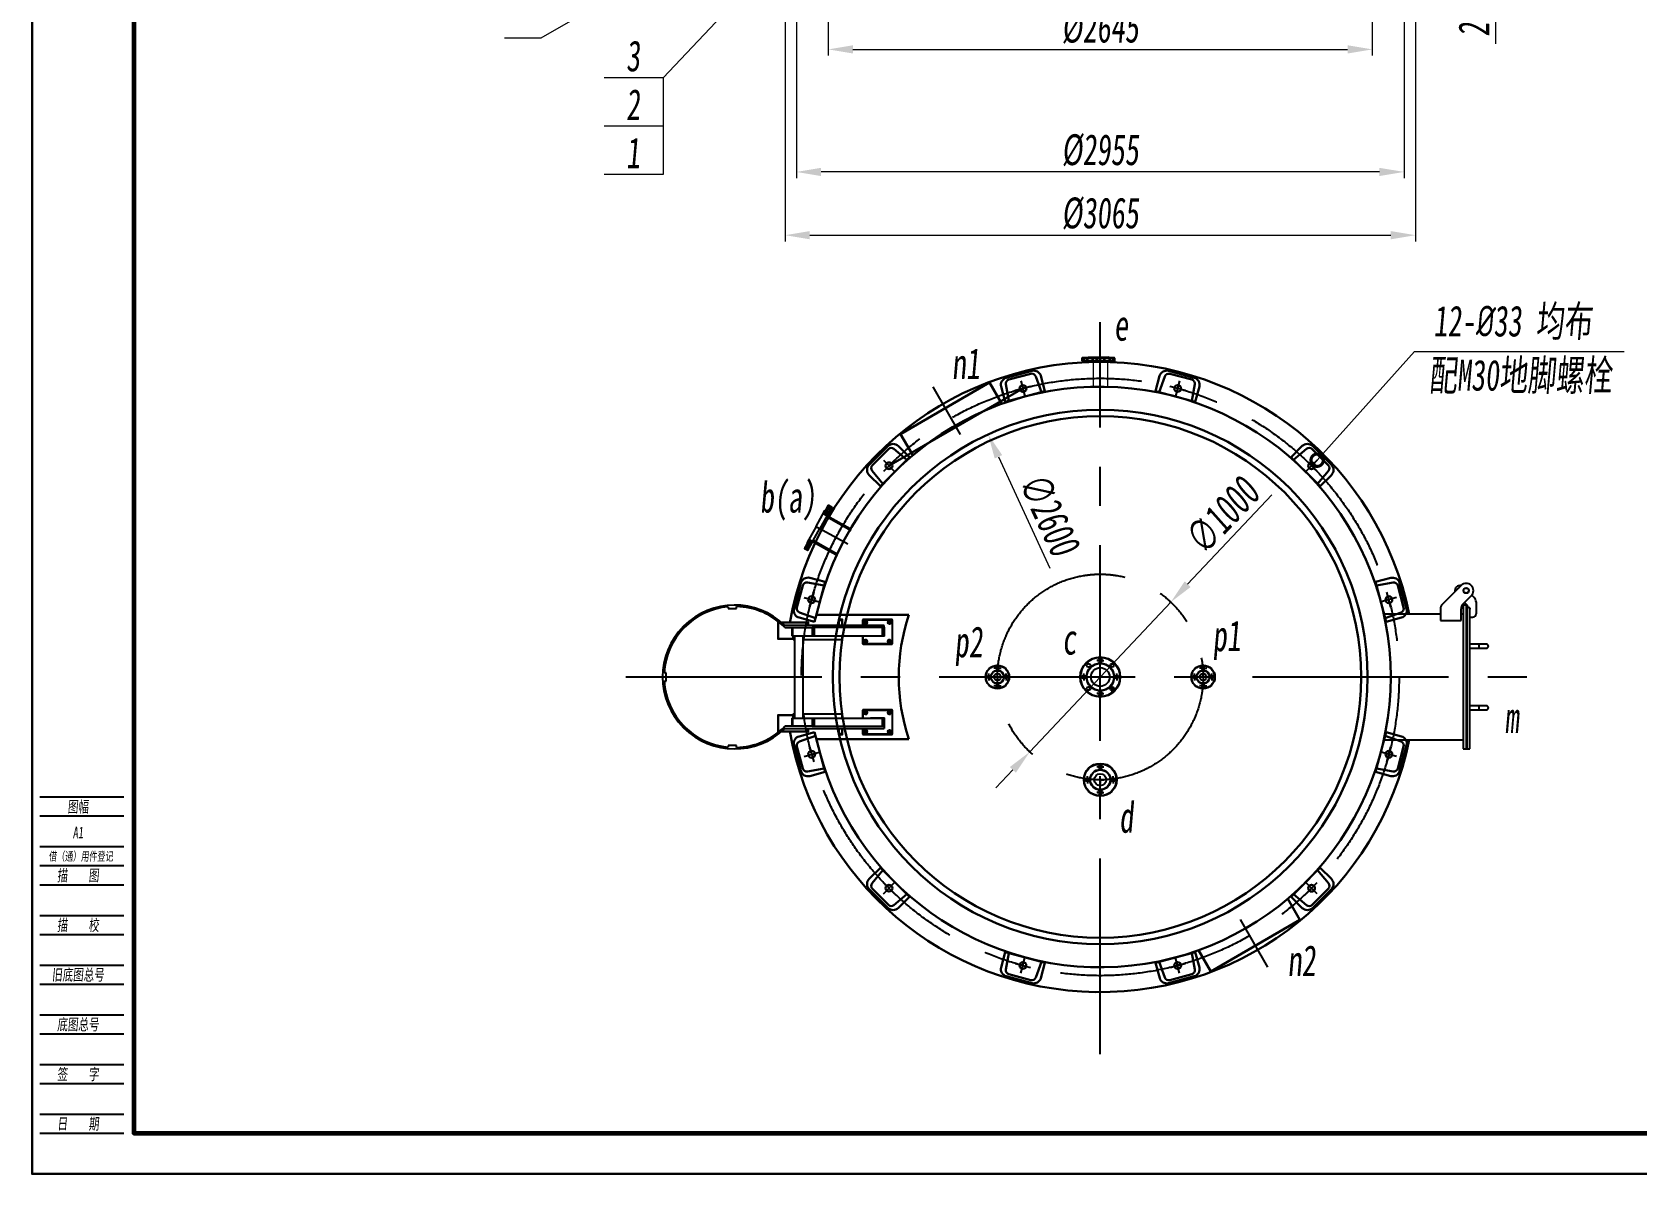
# Model space of a CAD drawing. Header units: millimetres. Extents: x 192832 to 204593, y 6413 to 23065.
# Drawn here: x 192832 to 200635, y 6413 to 11967 of the extents above; entities that cross this region are included whole.
import ezdxf
from ezdxf.enums import TextEntityAlignment as Align

# ---------------------------------------------------------------- set-up
doc = ezdxf.new("R2010")
doc.units = ezdxf.units.MM
doc.header["$LTSCALE"] = 30
for name, pattern in [('CENTER', [50.8, 31.75, -6.35, 6.35, -6.35]), ('DASHED', [19.05, 12.7, -6.35]), ('DIVIDE2', [15.875, 6.35, -3.175, 0, -3.175, 0, -3.175])]:
    doc.linetypes.add(name, pattern=pattern)
doc.layers.get('0').update_dxf_attribs({"color": 8, "linetype": 'DIVIDE2', "lineweight": 20})
for name, color, linetype in [('1轮廓实线层', 7, 'Continuous'), ('3中心线层', 1, 'CENTER'), ('明细表', 144, 'Continuous')]:
    doc.layers.add(name, color=color, linetype=linetype)
for name, color, linetype, lineweight in [('4虚线层', 6, 'DASHED', 35), ('5剖面线层', 2, 'Continuous', 35), ('7标注层', 4, 'Continuous', 35), ('内图框', 3, 'Continuous', 60), ('外图框', 1, 'Continuous', 30), ('实线', 7, 'Continuous', 30), ('文字', 125, 'Continuous', 20)]:
    doc.layers.add(name, color=color, linetype=linetype, lineweight=lineweight)
doc.styles.add('FANGSONG', font='', dxfattribs={"width": 0.67, "oblique": 5})
doc.styles.add('HC_TEXTSTYLE', font='isocp', dxfattribs={"width": 0.667, "bigfont": 'hzfs'})
doc.styles.get('FANGSONG').set_extended_font_data('SimSun')
doc.dimstyles.new('25', dxfattribs={"dimtxt": 150, "dimasz": 120, "dimexe": 30, "dimexo": 3, "dimgap": 30, "dimtad": 1, "dimdec": 0, "dimdsep": 46, "dimtxsty": 'FANGSONG', "dimcen": 35, "dimclrd": 256, "dimclre": 256, "dimclrt": 256, "dimadec": 1, "dimazin": 2, "dimtfac": 1, "dimtdec": 0, "dimtmove": 0, "dimatfit": 3, "dimldrblk": 'DOTSMALL', "dimfxl": 0, "dimlwd": 9, "dimlwe": 9, "dimarcsym": 0})
pattern_1 = [(286.0415, (196643.9782, 9561.0418), (3.16346, 0.90959), [])]
pattern_2 = [(16.0415, (196643.9782, 9561.0418), (-0.90959, 3.16346), [])]

# ---------------------------------------------------------------- blocks, each defined once
blk = doc.blocks.new('SW_CENTERMARKSYMBOL_14')
at = {"layer": '3中心线层', "color": 0}
for p, q in [((-5, 0), (-10, 0)), ((0, 0), (-2.5, 0)), ((0, 5), (0, 10)), ((0, 0), (0, 2.5)), ((0, 0), (0, -2.5)), ((0, 0), (2.5, 0)), ((5, 0), (10, 0)), ((0, -5), (0, -10))]:
    blk.add_line(p, q, dxfattribs=at)
blk = doc.blocks.new('SW_CENTERMARKSYMBOL_15')
at = {"layer": '3中心线层', "color": 0}
for p, q in [((-5, 0), (-10, 0)), ((0, 0), (-2.5, 0)), ((0, 5), (0, 10)), ((0, 0), (0, 2.5)), ((0, 0), (0, -2.5)), ((0, 0), (2.5, 0)), ((5, 0), (10, 0)), ((0, -5), (0, -10))]:
    blk.add_line(p, q, dxfattribs=at)
blk = doc.blocks.new('SW_CENTERMARKSYMBOL_16')
at = {"layer": '3中心线层', "color": 0}
for p, q in [((-5, 0), (-10, 0)), ((0, 0), (-2.5, 0)), ((0, 5), (0, 10)), ((0, 0), (0, 2.5)), ((0, 0), (0, -2.5)), ((0, 0), (2.5, 0)), ((5, 0), (10, 0)), ((0, -5), (0, -10))]:
    blk.add_line(p, q, dxfattribs=at)
blk = doc.blocks.new('SW_CENTERMARKSYMBOL_17')
at = {"layer": '3中心线层', "color": 0}
for p, q in [((-5, 0), (-10, 0)), ((0, 0), (-2.5, 0)), ((0, 5), (0, 10)), ((0, 0), (0, 2.5)), ((0, 0), (0, -2.5)), ((0, 0), (2.5, 0)), ((5, 0), (10, 0)), ((0, -5), (0, -10))]:
    blk.add_line(p, q, dxfattribs=at)
blk = doc.blocks.new('SW_CENTERMARKSYMBOL_18')
at = {"layer": '3中心线层', "color": 0}
for p, q in [((-5, 0), (-10, 0)), ((0, 0), (-2.5, 0)), ((0, 5), (0, 10)), ((0, 0), (0, 2.5)), ((0, 0), (0, -2.5)), ((0, 0), (2.5, 0)), ((5, 0), (10, 0)), ((0, -5), (0, -10))]:
    blk.add_line(p, q, dxfattribs=at)
blk = doc.blocks.new('SW_CENTERMARKSYMBOL_19')
at = {"layer": '3中心线层', "color": 0}
for p, q in [((-5, 0), (-10, 0)), ((0, 0), (-2.5, 0)), ((0, 5), (0, 10)), ((0, 0), (0, 2.5)), ((0, 0), (0, -2.5)), ((0, 0), (2.5, 0)), ((5, 0), (10, 0)), ((0, -5), (0, -10))]:
    blk.add_line(p, q, dxfattribs=at)
blk = doc.blocks.new('SW_CENTERMARKSYMBOL_20')
at = {"layer": '3中心线层', "color": 0}
for p, q in [((-5, 0), (-10, 0)), ((0, 0), (-2.5, 0)), ((0, 5), (0, 10)), ((0, 0), (0, 2.5)), ((0, 0), (0, -2.5)), ((0, 0), (2.5, 0)), ((5, 0), (10, 0)), ((0, -5), (0, -10))]:
    blk.add_line(p, q, dxfattribs=at)
blk = doc.blocks.new('SW_CENTERMARKSYMBOL_21')
at = {"layer": '3中心线层', "color": 0}
for p, q in [((-5, 0), (-10, 0)), ((0, 0), (-2.5, 0)), ((0, 5), (0, 10)), ((0, 0), (0, 2.5)), ((0, 0), (0, -2.5)), ((0, 0), (2.5, 0)), ((5, 0), (10, 0)), ((0, -5), (0, -10))]:
    blk.add_line(p, q, dxfattribs=at)
blk = doc.blocks.new('3r34r3')
at = {"layer": '1轮廓实线层'}
for p, q in [((178564, 4995.4), (178564, 4986.8)), ((178604, 4986.8), (178604, 4996.7)), ((178564, 4986.8), (178604, 4986.8)), ((178807.4, 4916.9), (178805.4, 4916.9)), ((178805.4, 4916.9), (178805.4, 4840.9)), ((178807.4, 4918.9), (178807.4, 4916.9)), ((178813.1, 4918.9), (178807.4, 4918.9)), ((178807.4, 4916.9), (178807.4, 4840.9)), ((178815.5, 4916.9), (178807.4, 4916.9)), ((178953.4, 4918.9), (178824.1, 4918.9)), ((178953.4, 4916.9), (178826.4, 4916.9)), ((178953.4, 4916.9), (178953.4, 4918.9)), ((178955.4, 4916.9), (178953.4, 4916.9)), ((178953.4, 4903.9), (178953.4, 4916.9)), ((178955.4, 4903.9), (178955.4, 4916.9)), ((179103.4, 4930.9), (179100.4, 4930.9)), ((179100.4, 4930.9), (179100.4, 4903.9)), ((179103.4, 4933.9), (179103.4, 4930.9)), ((179117.4, 4933.9), (179103.4, 4933.9)), ((179103.4, 4930.9), (179117.4, 4930.9)), ((179103.4, 4903.9), (179103.4, 4930.9)), ((179117.4, 4930.9), (179117.4, 4933.9)), ((179120.4, 4930.9), (179117.4, 4930.9)), ((179117.4, 4930.9), (179117.4, 4903.9)), ((179120.4, 4903.9), (179120.4, 4930.9)), ((179217.9, 4931.9), (179217.9, 4903.9)), ((179219.9, 4931.9), (179217.9, 4931.9)), ((179219.9, 4933.9), (179219.9, 4931.9)), ((179360.9, 4933.9), (179219.9, 4933.9)), ((179219.9, 4931.9), (179360.9, 4931.9)), ((179219.9, 4903.9), (179219.9, 4931.9)), ((179360.9, 4931.9), (179360.9, 4933.9)), ((179360.9, 4931.9), (179360.9, 4815.9)), ((179362.9, 4931.9), (179360.9, 4931.9)), ((179362.9, 4815.9), (179362.9, 4931.9)), ((178805.4, 4840.9), (178807.4, 4840.9)), ((178807.4, 4840.9), (178807.4, 4838.9)), ((178807.4, 4840.9), (178880.4, 4840.9)), ((178807.4, 4838.9), (178880.4, 4838.9)), ((179322.9, 4903.9), (178840.4, 4903.9)), ((178840.4, 4893.9), (178972.9, 4893.9)), ((178875.4, 4893.4), (178874.9, 4893.4)), ((178874.9, 4854.4), (178874.9, 4893.4)), ((178875.4, 4854.4), (178874.9, 4854.4)), ((178875.4, 4893.9), (178875.4, 4853.9)), ((178875.4, 4853.9), (178877.7, 4853.9)), ((178877.7, 4893.9), (178877.7, 4853.9)), ((178877.7, 4853.9), (178972.9, 4853.9)), ((178880.4, 4833.9), (178880.4, 4853.9)), ((178888.4, 4453.9), (178888.4, 4853.9)), ((178927.4, 4853.9), (178927.4, 4453.9)), ((178972.9, 4893.9), (178972.9, 4853.9)), ((178982.9, 4893.9), (178972.9, 4893.9)), ((178972.9, 4853.9), (178982.9, 4853.9)), ((178982.9, 4893.9), (178982.9, 4853.9)), ((179312.9, 4893.9), (178982.9, 4893.9)), ((178982.9, 4853.9), (179312.9, 4853.9)), ((179117.4, 4853.9), (179117.4, 4833.9)), ((179120.4, 4836.9), (179120.4, 4853.9)), ((179217.9, 4853.9), (179217.9, 4815.9)), ((179219.9, 4815.9), (179219.9, 4853.9)), ((179255.9, 4851.9), (179257.9, 4853.9)), ((179255.9, 4851.9), (179255.9, 4853.9)), ((179324.9, 4851.9), (179255.9, 4851.9)), ((179312.9, 4893.9), (179312.9, 4853.9)), ((179322.9, 4893.9), (179312.9, 4893.9)), ((179312.9, 4853.9), (179322.9, 4853.9)), ((179322.9, 4893.9), (179322.9, 4903.9)), ((179322.9, 4893.9), (179324.9, 4895.9)), ((179324.9, 4895.9), (179322.9, 4895.9)), ((179322.9, 4893.9), (179322.9, 4853.9)), ((179322.9, 4853.9), (179324.9, 4851.9)), ((179324.9, 4851.9), (179324.9, 4895.9)), ((178888.4, 4833.9), (178880.4, 4833.9)), ((179117.4, 4833.9), (178927.4, 4833.9)), ((179217.9, 4815.9), (179219.9, 4815.9)), ((179219.9, 4815.9), (179219.9, 4813.9)), ((179360.9, 4815.9), (179219.9, 4815.9)), ((179219.9, 4813.9), (179360.9, 4813.9)), ((179360.9, 4815.9), (179362.9, 4815.9)), ((179360.9, 4813.9), (179360.9, 4815.9)), ((178262.5, 4673.9), (178253.1, 4673.9)), ((178253.1, 4633.9), (178262.5, 4633.9)), ((178262.5, 4633.9), (178262.5, 4673.9)), ((178807.4, 4466.9), (178805.4, 4466.9)), ((178805.4, 4466.9), (178805.4, 4390.9)), ((178807.4, 4468.9), (178807.4, 4466.9)), ((178880.4, 4468.9), (178807.4, 4468.9)), ((178807.4, 4466.9), (178807.4, 4390.9)), ((178880.4, 4466.9), (178807.4, 4466.9)), ((178874.9, 4453.4), (178875.4, 4453.4)), ((178874.9, 4414.4), (178874.9, 4453.4)), ((178875.4, 4453.9), (178875.4, 4413.9)), ((178875.4, 4453.9), (178877.7, 4453.9)), ((178877.7, 4453.9), (178877.7, 4413.9)), ((178877.7, 4453.9), (178972.9, 4453.9)), ((178880.4, 4453.9), (178880.4, 4473.9)), ((178880.4, 4473.9), (178888.4, 4473.9)), ((178927.4, 4473.9), (179117.4, 4473.9)), ((178972.9, 4453.9), (178972.9, 4413.9)), ((178972.9, 4453.9), (178982.9, 4453.9)), ((178982.9, 4453.9), (178982.9, 4413.9)), ((178982.9, 4453.9), (179312.9, 4453.9)), ((179117.4, 4473.9), (179117.4, 4453.9)), ((179120.4, 4453.9), (179120.4, 4470.9)), ((179217.9, 4491.9), (179217.9, 4453.9)), ((179219.9, 4491.9), (179217.9, 4491.9)), ((179219.9, 4493.9), (179219.9, 4491.9)), ((179360.9, 4493.9), (179219.9, 4493.9)), ((179219.9, 4491.9), (179360.9, 4491.9)), ((179219.9, 4453.9), (179219.9, 4491.9)), ((179255.9, 4455.9), (179324.9, 4455.9)), ((179257.9, 4453.9), (179255.9, 4455.9)), ((179255.9, 4455.9), (179255.9, 4453.9)), ((179312.9, 4453.9), (179312.9, 4413.9)), ((179312.9, 4453.9), (179322.9, 4453.9)), ((179324.9, 4455.9), (179322.9, 4453.9)), ((179322.9, 4453.9), (179322.9, 4413.9)), ((179324.9, 4411.9), (179324.9, 4455.9)), ((179360.9, 4491.9), (179360.9, 4493.9)), ((179360.9, 4491.9), (179360.9, 4375.9)), ((179362.9, 4491.9), (179360.9, 4491.9)), ((179362.9, 4375.9), (179362.9, 4491.9)), ((178805.4, 4390.9), (178807.4, 4390.9)), ((178807.4, 4390.9), (178807.4, 4388.9)), ((178807.4, 4390.9), (178815.5, 4390.9)), ((178807.4, 4388.9), (178813.1, 4388.9)), ((178824.1, 4388.9), (178953.4, 4388.9)), ((178826.4, 4390.9), (178953.4, 4390.9)), ((178972.9, 4413.9), (178840.4, 4413.9)), ((178840.4, 4403.9), (179322.9, 4403.9)), ((178875.4, 4414.4), (178874.9, 4414.4)), ((178953.4, 4390.9), (178953.4, 4403.9)), ((178953.4, 4390.9), (178955.4, 4390.9)), ((178953.4, 4388.9), (178953.4, 4390.9)), ((178955.4, 4390.9), (178955.4, 4403.9)), ((178972.9, 4413.9), (178982.9, 4413.9)), ((178982.9, 4413.9), (179312.9, 4413.9)), ((179100.4, 4403.9), (179100.4, 4376.9)), ((179100.4, 4376.9), (179103.4, 4376.9)), ((179103.4, 4376.9), (179103.4, 4403.9)), ((179117.4, 4376.9), (179103.4, 4376.9)), ((179103.4, 4376.9), (179103.4, 4373.9)), ((179103.4, 4373.9), (179117.4, 4373.9)), ((179117.4, 4403.9), (179117.4, 4376.9)), ((179117.4, 4376.9), (179120.4, 4376.9)), ((179117.4, 4373.9), (179117.4, 4376.9)), ((179120.4, 4376.9), (179120.4, 4403.9)), ((179217.9, 4403.9), (179217.9, 4375.9)), ((179217.9, 4375.9), (179219.9, 4375.9)), ((179219.9, 4375.9), (179219.9, 4403.9)), ((179360.9, 4375.9), (179219.9, 4375.9)), ((179219.9, 4375.9), (179219.9, 4373.9)), ((179219.9, 4373.9), (179360.9, 4373.9)), ((179312.9, 4413.9), (179322.9, 4413.9)), ((179322.9, 4413.9), (179322.9, 4403.9)), ((179324.9, 4411.9), (179322.9, 4413.9)), ((179322.9, 4411.9), (179324.9, 4411.9)), ((179360.9, 4375.9), (179362.9, 4375.9)), ((179360.9, 4373.9), (179360.9, 4375.9)), ((178564, 4320.9), (178564, 4312.4)), ((178604, 4320.9), (178564, 4320.9)), ((178604, 4311.1), (178604, 4320.9))]:
    blk.add_line(p, q, dxfattribs=at)
for centre in [(179232.9, 4918.9), (179347.9, 4918.9), (179232.9, 4828.9), (179347.9, 4828.9), (179232.9, 4478.9), (179347.9, 4478.9), (179232.9, 4388.9), (179347.9, 4388.9)]:
    blk.add_circle(centre, 7.5, dxfattribs=at)
for centre, radius, start, end in [((178595.5, 4653.9), 350, 45.58469, 314.41531), ((178595.5, 4653.9), 342.9, 95.26867, 176.65655), ((178595.5, 4653.9), 342.9, 44.41531, 88.57799), ((178807.4, 4916.9), 2, 90, 180), ((178953.4, 4916.9), 2, 0, 90), ((179103.4, 4930.9), 3, 90, 180), ((179117.4, 4930.9), 3, 0, 90), ((179219.9, 4931.9), 2, 90, 180), ((179360.9, 4931.9), 2, 0, 90), ((178807.4, 4840.9), 2, 180, 270), ((178874.9, 4893.4), 0.5, 0, 90), ((179117.4, 4836.9), 3, 270, 0), ((179219.9, 4815.9), 2, 180, 270), ((179360.9, 4815.9), 2, 270, 0), ((178595.5, 4653.9), 342.9, 183.34345, 264.73133), ((178807.4, 4466.9), 2, 90, 180), ((179117.4, 4470.9), 3, 0, 90), ((179219.9, 4491.9), 2, 90, 180), ((179360.9, 4491.9), 2, 0, 90), ((178595.5, 4653.9), 342.9, 271.42201, 315.58469), ((178807.4, 4390.9), 2, 180, 270), ((178874.9, 4414.4), 0.5, 270, 0), ((178953.4, 4390.9), 2, 270, 0), ((179103.4, 4376.9), 3, 180, 270), ((179117.4, 4376.9), 3, 270, 0), ((179219.9, 4375.9), 2, 180, 270), ((179360.9, 4375.9), 2, 270, 0)]:
    blk.add_arc(centre, radius, start, end, dxfattribs=at)
for points, knots in [([(178874.9, 4893.4), (178874.9, 4893.5), (178874.9, 4893.7), (178875, 4893.8), (178875, 4893.8)], [0, 0, 0, 0, 0.757624, 1, 1, 1, 1]), ([(178874.9, 4854.4), (178875, 4854.3), (178875.2, 4854.1), (178875.4, 4854), (178875.4, 4854)], [0, 0, 0, 0, 0.733663, 1, 1, 1, 1]), ([(178875.4, 4453.8), (178875.4, 4453.7), (178875.2, 4453.6), (178875, 4453.5), (178874.9, 4453.4)], [0, 0, 0, 0, 0.266373, 1, 1, 1, 1]), ([(178875, 4413.9), (178875, 4413.9), (178874.9, 4414.1), (178874.9, 4414.2), (178874.9, 4414.4)], [0, 0, 0, 0, 0.245639, 1, 1, 1, 1])]:
    blk.add_open_spline(points, degree=3, knots=knots, dxfattribs=at)
at = {"layer": '3中心线层'}
for name, p in [('SW_CENTERMARKSYMBOL_16', (179232.9, 4918.9)), ('SW_CENTERMARKSYMBOL_17', (179347.9, 4918.9)), ('SW_CENTERMARKSYMBOL_15', (179232.9, 4828.9)), ('SW_CENTERMARKSYMBOL_14', (179347.9, 4828.9)), ('SW_CENTERMARKSYMBOL_19', (179232.9, 4478.9)), ('SW_CENTERMARKSYMBOL_18', (179347.9, 4478.9)), ('SW_CENTERMARKSYMBOL_20', (179232.9, 4388.9)), ('SW_CENTERMARKSYMBOL_21', (179347.9, 4388.9))]:
    blk.add_blockref(name, p, dxfattribs=at)
blk = doc.blocks.new('SW_CENTERMARKSYMBOL_0')
at = {"layer": '3中心线层', "color": 0}
for p, q in [((-5, 0), (-17.5, 0)), ((0, 0), (-2.5, 0)), ((0, 5), (0, 17.5)), ((0, 0), (0, 2.5)), ((0, 0), (0, -2.5)), ((0, 0), (2.5, 0)), ((5, 0), (17.5, 0)), ((0, -5), (0, -17.5))]:
    blk.add_line(p, q, dxfattribs=at)
blk = doc.blocks.new('SW_CENTERMARKSYMBOL_1')
at = {"layer": '3中心线层', "color": 0}
for p, q in [((-5, 0), (-17.5, 0)), ((0, 0), (-2.5, 0)), ((0, 5), (0, 17.5)), ((0, 0), (0, 2.5)), ((0, 0), (0, -2.5)), ((0, 0), (2.5, 0)), ((5, 0), (17.5, 0)), ((0, -5), (0, -17.5))]:
    blk.add_line(p, q, dxfattribs=at)
blk = doc.blocks.new('SW_CENTERMARKSYMBOL_2')
at = {"layer": '3中心线层', "color": 0}
for p, q in [((-5, 0), (-17.5, 0)), ((0, 0), (-2.5, 0)), ((0, 5), (0, 17.5)), ((0, 0), (0, 2.5)), ((0, 0), (0, -2.5)), ((0, 0), (2.5, 0)), ((5, 0), (17.5, 0)), ((0, -5), (0, -17.5))]:
    blk.add_line(p, q, dxfattribs=at)
blk = doc.blocks.new('SW_CENTERMARKSYMBOL_3')
at = {"layer": '3中心线层', "color": 0}
for p, q in [((-5, 0), (-17.5, 0)), ((0, 0), (-2.5, 0)), ((0, 5), (0, 17.5)), ((0, 0), (0, 2.5)), ((0, 0), (0, -2.5)), ((0, 0), (2.5, 0)), ((5, 0), (17.5, 0)), ((0, -5), (0, -17.5))]:
    blk.add_line(p, q, dxfattribs=at)
blk = doc.blocks.new('SW_CENTERMARKSYMBOL_4')
at = {"layer": '3中心线层', "color": 0}
for p, q in [((-5, 0), (-17.5, 0)), ((0, 0), (-2.5, 0)), ((0, 5), (0, 17.5)), ((0, 0), (0, 2.5)), ((0, 0), (0, -2.5)), ((0, 0), (2.5, 0)), ((5, 0), (17.5, 0)), ((0, -5), (0, -17.5))]:
    blk.add_line(p, q, dxfattribs=at)
blk = doc.blocks.new('2323e23w')
at = {"layer": '3中心线层'}
for p, q in [((183526.7, 6043.7), (183603.2, 6043.7)), ((183564.9, 6005.4), (183564.9, 6082))]:
    blk.add_line(p, q, dxfattribs=at)
at = {"layer": '实线'}
for p, q in [((183464.9, 6007.5), (183464.9, 6084.5)), ((183464.9, 6084.5), (183647.3, 6084.5)), ((183489.8, 6002.7), (183482.5, 6084.5)), ((183640, 6002.7), (183647.3, 6084.5)), ((183647.3, 6084.5), (183664.9, 6084.5)), ((183664.9, 6007.5), (183664.9, 6084.5)), ((183499.9, 5972.5), (183629.9, 5972.5)), ((183509.7, 5984.5), (183620.1, 5984.5))]:
    blk.add_line(p, q, dxfattribs=at)
blk.add_circle((183564.9, 6043.7), 16.5, dxfattribs=at)
for centre, radius, start, end in [((183499.9, 6007.5), 35, 180, 270), ((183509.7, 6004.5), 20, 185.10743, 270), ((183620.1, 6004.5), 20, 270, 354.89257), ((183629.9, 6007.5), 35, 270, 0)]:
    blk.add_arc(centre, radius, start, end, dxfattribs=at)
blk = doc.blocks.new('*U521')
at = {"layer": '内图框'}
blk.add_lwpolyline([(584, 10), (584, 831), (25, 831), (25, 10)], close=True, dxfattribs=at)
at = {"layer": '外图框'}
blk.add_lwpolyline([(594, 0), (594, 841), (0, 841), (0, 0)], close=True, dxfattribs=at)
at = {"layer": '明细表'}
for p, q in [((1.9, 92.63), (22.56, 92.63)), ((1.9, 87.93), (22.56, 87.93)), ((1.9, 80.42), (22.56, 80.42)), ((1.9, 75.73), (22.56, 75.73)), ((1.9, 71.03), (22.56, 71.03)), ((1.9, 63.52), (22.56, 63.52)), ((1.9, 58.82), (22.56, 58.82)), ((1.9, 51.31), (22.56, 51.31)), ((1.9, 46.62), (22.56, 46.62)), ((1.9, 39.11), (22.56, 39.11)), ((1.9, 34.41), (22.56, 34.41)), ((1.9, 26.9), (22.56, 26.9)), ((1.9, 22.21), (22.56, 22.21)), ((1.9, 14.69), (22.56, 14.69)), ((1.9, 10), (22.56, 10))]:
    blk.add_line(p, q, dxfattribs=at)
at = {"layer": '文字', "style": 'FANGSONG', "oblique": 5, "width": 0.67}
for s, height, p in [('图幅', 2.817, (11.29, 90.28)), ('A1', 2.817, (11.29, 83.87)), ('借（通）用件登记', 2.113, (11.99, 78.07)), ('描    图', 2.817, (11.29, 73.38)), ('描    校', 2.817, (11.29, 61.17)), ('旧底图总号', 2.817, (11.29, 48.97)), ('底图总号', 2.817, (11.29, 36.76)), ('签    字', 2.817, (11.29, 24.55)), ('日    期', 2.817, (11.29, 12.35))]:
    blk.add_text(s, height=height, dxfattribs=at).set_placement(p, align=Align.MIDDLE)
blk = doc.blocks.new('*D527')
at = {"layer": '7标注层', "lineweight": 9, "transparency": 16777216}
for p, q in [((196703, 12354.3), (196703, 11852.4)), ((199348, 12354.3), (199348, 11852.4)), ((196823, 11882.4), (199228, 11882.4))]:
    blk.add_line(p, q, dxfattribs=at)
at = {"layer": '7标注层', "transparency": 16777216}
for points in [[(196823, 11902.4), (196823, 11862.4), (196703, 11882.4)], [(199228, 11862.4), (199228, 11902.4), (199348, 11882.4)]]:
    blk.add_solid(points, dxfattribs=at)
at = {"layer": 'Defpoints', "color": 0, "transparency": 16777216}
for p in [(196703, 12357.3), (199348, 12357.3), (199348, 11882.4)]:
    blk.add_point(p, dxfattribs=at)
at = {"layer": '7标注层', "lineweight": 9, "transparency": 16777216, "insert": (198025.5, 11987.4), "char_height": 150, "attachment_point": 5, "style": 'FANGSONG', "bg_fill": 3, "box_fill_scale": 1.1, "bg_fill_color": 256, "bg_fill_true_color": 13158600, "bg_fill_transparency": 0}
blk.add_mtext('%%c2645{}{{\\H0.7x;}{}}', dxfattribs=at)
blk = doc.blocks.new('_DotSmall')
at = {"color": 0, "linetype": 'ByBlock', "const_width": 0.5}
blk.add_lwpolyline([(-0.0625, 0, 1), (0.0625, 0, 1)], format="xyb", close=True, dxfattribs=at)
blk = doc.blocks.new('*D530')
at = {"layer": '7标注层', "lineweight": 9, "transparency": 16777216}
for p, q in [((199947.8, 12497.3), (199947.8, 12617.3)), ((199561, 12377.3), (199977.8, 12377.3)), ((199561, 12357.3), (199977.8, 12357.3)), ((199947.8, 12357.3), (199947.8, 12377.3)), ((199947.8, 12237.3), (199947.8, 11908.9))]:
    blk.add_line(p, q, dxfattribs=at)
at = {"layer": '7标注层', "transparency": 16777216}
for points in [[(199927.8, 12497.3), (199967.8, 12497.3), (199947.8, 12377.3)], [(199967.8, 12237.3), (199927.8, 12237.3), (199947.8, 12357.3)]]:
    blk.add_solid(points, dxfattribs=at)
at = {"layer": 'Defpoints', "color": 0, "transparency": 16777216}
for p in [(199558, 12377.3), (199558, 12357.3), (199947.8, 12377.3)]:
    blk.add_point(p, dxfattribs=at)
at = {"layer": '7标注层', "lineweight": 9, "transparency": 16777216, "insert": (199842.8, 12013.1), "char_height": 150, "attachment_point": 5, "rotation": 90, "style": 'FANGSONG', "bg_fill": 3, "box_fill_scale": 1.1, "bg_fill_color": 256, "bg_fill_true_color": 13158600, "bg_fill_transparency": 0}
blk.add_mtext('20', dxfattribs=at)
blk = doc.blocks.new('*D531')
at = {"layer": '7标注层', "lineweight": 9, "transparency": 16777216}
for p, q in [((196493, 12354.3), (196493, 10948.7)), ((199558, 12354.3), (199558, 10948.7)), ((196613, 10978.7), (199438, 10978.7))]:
    blk.add_line(p, q, dxfattribs=at)
at = {"layer": '7标注层', "transparency": 16777216}
for points in [[(196613, 10998.7), (196613, 10958.7), (196493, 10978.7)], [(199438, 10958.7), (199438, 10998.7), (199558, 10978.7)]]:
    blk.add_solid(points, dxfattribs=at)
at = {"layer": 'Defpoints', "color": 0, "transparency": 16777216}
for p in [(196493, 12357.3), (199558, 12357.3), (199558, 10978.7)]:
    blk.add_point(p, dxfattribs=at)
at = {"layer": '7标注层', "lineweight": 9, "transparency": 16777216, "insert": (198025.5, 11083.7), "char_height": 150, "attachment_point": 5, "style": 'FANGSONG', "bg_fill": 3, "box_fill_scale": 1.1, "bg_fill_color": 256, "bg_fill_true_color": 13158600, "bg_fill_transparency": 0}
blk.add_mtext('%%c3065{}{{\\H0.7x;}{}}', dxfattribs=at)
blk = doc.blocks.new('*D532')
at = {"layer": '7标注层', "lineweight": 9, "transparency": 16777216}
for p, q in [((196548, 12167.8), (196548, 11256.3)), ((199503, 12167.8), (199503, 11256.3)), ((199383, 11286.3), (196668, 11286.3))]:
    blk.add_line(p, q, dxfattribs=at)
at = {"layer": '7标注层', "transparency": 16777216}
for points in [[(196668, 11306.3), (196668, 11266.3), (196548, 11286.3)], [(199383, 11266.3), (199383, 11306.3), (199503, 11286.3)]]:
    blk.add_solid(points, dxfattribs=at)
at = {"layer": 'Defpoints', "color": 0, "transparency": 16777216}
for p in [(196548, 12170.8), (199503, 12170.8), (196548, 11286.3)]:
    blk.add_point(p, dxfattribs=at)
at = {"layer": '7标注层', "lineweight": 9, "transparency": 16777216, "insert": (198025.5, 11391.3), "char_height": 150, "attachment_point": 5, "style": 'FANGSONG', "bg_fill": 3, "box_fill_scale": 1.1, "bg_fill_color": 256, "bg_fill_true_color": 13158600, "bg_fill_transparency": 0}
blk.add_mtext('%%c2955{}{{\\H0.7x;}{}}', dxfattribs=at)
blk = doc.blocks.new('*D539')
at = {"layer": '7标注层', "lineweight": 9, "transparency": 16777216}
for p, q in [((197682.8, 8465.7), (198368.2, 9194)), ((197600.6, 8378.4), (197518.3, 8291))]:
    blk.add_line(p, q, dxfattribs=at)
at = {"layer": '7标注层', "transparency": 16777216}
for points in [[(198435.9, 9295), (198465, 9267.6), (198368.2, 9194)], [(197615.2, 8364.7), (197586, 8392.1), (197682.8, 8465.7)]]:
    blk.add_solid(points, dxfattribs=at)
at = {"layer": 'Defpoints', "color": 0, "transparency": 16777216}
for p in [(198368.2, 9194), (197682.8, 8465.7)]:
    blk.add_point(p, dxfattribs=at)
at = {"layer": '7标注层', "lineweight": 9, "transparency": 16777216, "insert": (198617.9, 9616), "char_height": 150, "attachment_point": 5, "rotation": 46.73638, "style": 'FANGSONG', "bg_fill": 3, "box_fill_scale": 1.1, "bg_fill_color": 256, "bg_fill_true_color": 13158600, "bg_fill_transparency": 0}
blk.add_mtext('∅1000', dxfattribs=at)
at = {"layer": '7标注层', "lineweight": 9, "transparency": 16777216}
blk.add_line((198859.6, 9716.1), (198450.4, 9281.3), dxfattribs=at)
blk = doc.blocks.new('*D540')
at = {"layer": '7标注层', "transparency": 16777216}
blk.add_solid([(197548.6, 9909.3), (197512.2, 9892.6), (197480.1, 10009.9)], dxfattribs=at)
at = {"layer": 'Defpoints', "color": 0, "transparency": 16777216}
for p in [(197480.1, 10009.9), (198571, 7649.8)]:
    blk.add_point(p, dxfattribs=at)
at = {"layer": '7标注层', "lineweight": 9, "transparency": 16777216, "insert": (197778.3, 9620.6), "char_height": 150, "attachment_point": 5, "rotation": 294.80828, "style": 'FANGSONG', "bg_fill": 3, "box_fill_scale": 1.1, "bg_fill_color": 256, "bg_fill_true_color": 13158600, "bg_fill_transparency": 0}
blk.add_mtext('∅2600', dxfattribs=at)
at = {"layer": '7标注层', "lineweight": 9, "transparency": 16777216}
blk.add_line((197530.4, 9901), (197780.9, 9359), dxfattribs=at)

msp = doc.modelspace()

# ---------------------------------------------------------------- hatches: boundary and pattern name
at = {"layer": '5剖面线层'}
h = msp.add_hatch(dxfattribs=at)
h.set_pattern_fill('ANSI31', color=256, scale=1.036735, angle=241.04154, style=0)
h.set_pattern_definition(pattern_1)
h.paths.add_polyline_path([(196678.7, 9623.8), (196687.1, 9638.9), (196688.8, 9637.9), (196689.8, 9639.7), (196705.5, 9631), (196696.2, 9614.1)])
h = msp.add_hatch(dxfattribs=at)
h.set_pattern_fill('ANSI31', color=256, scale=1.036735, angle=241.04154, style=0)
h.set_pattern_definition(pattern_1)
h.paths.add_polyline_path([(196698.5, 9655.4), (196703.8, 9665.1), (196719.6, 9656.4), (196714.3, 9646.7)])
h = msp.add_hatch(dxfattribs=at)
h.set_pattern_fill('ANSI31', color=256, scale=1.036735, angle=61.04154, style=0)
h.set_pattern_definition(pattern_2)
h.paths.add_polyline_path([(196593, 9464.7), (196587.6, 9455.1), (196603.4, 9446.4), (196608.7, 9456)])
h = msp.add_hatch(dxfattribs=at)
h.set_pattern_fill('ANSI31', color=256, scale=1.036735, angle=61.04154, style=0)
h.set_pattern_definition(pattern_2)
h.paths.add_polyline_path([(196609.2, 9498.3), (196600.9, 9483.2), (196602.6, 9482.2), (196601.7, 9480.5), (196617.4, 9471.7), (196626.7, 9488.6)])

# ---------------------------------------------------------------- linework, layer by layer
at = {"layer": '1轮廓实线层'}
for p, q in [((197938.5, 10382.9), (197936.5, 10380.9)), ((197936.5, 10380.9), (197936.5, 10366.9)), ((198096.5, 10380.9), (197936.5, 10380.9)), ((198094.5, 10382.9), (197938.5, 10382.9)), ((197968.5, 10385.9), (197966.5, 10383.9)), ((197966.5, 10383.9), (197966.5, 10382.9)), ((197966.5, 10383.9), (198066.5, 10383.9)), ((197968.5, 10385.9), (198064.5, 10385.9)), ((198066.5, 10383.9), (198064.5, 10385.9)), ((198066.5, 10382.9), (198066.5, 10383.9)), ((198096.5, 10380.9), (198094.5, 10382.9)), ((198096.5, 10366.9), (198096.5, 10380.9)), ((197936.5, 10366.9), (197938.5, 10364.9)), ((198096.5, 10366.9), (197936.5, 10366.9)), ((198016.5, 10364.9), (197938.5, 10364.9)), ((198094.5, 10364.9), (198016.5, 10364.9)), ((198094.5, 10364.9), (198096.5, 10366.9)), ((199779.6, 9274.6), (199689.6, 9184.6)), ((199789.6, 9185.6), (199829.1, 9225.1)), ((199798.2, 9261.3), (199798.6, 9261)), ((199815.5, 9244.1), (199815.8, 9243.7)), ((199831.6, 9227.9), (199843.6, 9216)), ((199679.4, 9134.9), (199404.2, 9134.9)), ((199679.4, 9159.9), (199679.4, 9104.3)), ((199779.4, 9104.3), (199779.4, 9160.9)), ((199790.4, 9134.9), (199779.4, 9134.9)), ((199804.4, 9179.9), (199790.4, 9179.9)), ((199790.4, 9179.9), (199790.4, 8479.9)), ((199812.4, 9176.5), (199796.4, 9192.4)), ((199808.4, 9179.9), (199804.4, 9179.9)), ((199804.4, 9179.9), (199804.4, 8479.9)), ((199809, 9179.9), (199808.4, 9179.9)), ((199808.4, 9179.9), (199808.4, 8479.9)), ((199812.4, 9166.5), (199812.4, 9176.5)), ((199822.4, 9166.5), (199812.4, 9166.5)), ((199822.4, 9166.5), (199822.4, 9160.4)), ((199822.4, 8479.9), (199822.4, 9160.4)), ((199852.4, 9194.8), (199852.4, 9136.5)), ((199679.4, 9104.3), (199779.4, 9104.3)), ((199822.4, 9121.5), (199837.4, 9121.5)), ((199867.4, 8989.9), (199822.4, 8989.9)), ((199902.4, 8989.9), (199867.4, 8989.9)), ((199867.4, 8969.9), (199867.4, 8989.9)), ((199822.4, 8969.9), (199867.4, 8969.9)), ((199867.4, 8969.9), (199902.4, 8969.9)), ((199867.4, 8689.9), (199822.4, 8689.9)), ((199822.4, 8669.9), (199867.4, 8669.9)), ((199902.4, 8689.9), (199867.4, 8689.9)), ((199867.4, 8669.9), (199867.4, 8689.9)), ((199867.4, 8669.9), (199902.4, 8669.9)), ((199404.2, 8524.9), (199790.4, 8524.9)), ((199790.4, 8479.9), (199804.4, 8479.9)), ((199804.4, 8479.9), (199808.4, 8479.9)), ((199808.4, 8479.9), (199822.4, 8479.9))]:
    msp.add_line(p, q, dxfattribs=at)
for points in [[(196644, 9561), (196687.1, 9638.9), (196688.8, 9637.9), (196703.8, 9665.1), (196719.6, 9656.4), (196661.5, 9551.4)], [(196644, 9561), (196600.9, 9483.2), (196602.6, 9482.2), (196587.6, 9455.1), (196603.4, 9446.4), (196661.5, 9551.4)]]:
    msp.add_lwpolyline(points, dxfattribs=at)
for points in [[(196678.7, 9623.8), (196687.1, 9638.9), (196688.8, 9637.9), (196689.8, 9639.7), (196705.5, 9631), (196696.2, 9614.1)], [(196698.5, 9655.4), (196703.8, 9665.1), (196719.6, 9656.4), (196714.3, 9646.7)], [(196593, 9464.7), (196587.6, 9455.1), (196603.4, 9446.4), (196608.7, 9456)], [(196609.2, 9498.3), (196600.9, 9483.2), (196602.6, 9482.2), (196601.7, 9480.5), (196617.4, 9471.7), (196626.7, 9488.6)]]:
    msp.add_lwpolyline(points, close=True, dxfattribs=at)
for centre, radius in [((199804.4, 9249.9), 13), ((199804.4, 9249.9), 12.5), ((198025.5, 8829.9), 97.5), ((198025.5, 8829.9), 95.5), ((198025.5, 8829.9), 67.5), ((197968.9, 8886.4), 9), ((198025.5, 8829.9), 65.5), ((198025.5, 8909.9), 9), ((198082.1, 8886.4), 9), ((197525.5, 8829.9), 57.5), ((197525.5, 8829.9), 55.5), ((197483, 8829.9), 7), ((197525.5, 8829.9), 32.5), ((197525.5, 8829.9), 30.5), ((197525.5, 8829.9), 16.5), ((197525.5, 8872.4), 7), ((197568, 8829.9), 7), ((197945.5, 8829.9), 9), ((198025.5, 8829.9), 45.5), ((198105.5, 8829.9), 9), ((198525.5, 8829.9), 57.5), ((198525.5, 8829.9), 55.5), ((198483, 8829.9), 7), ((198525.5, 8829.9), 32.5), ((198525.5, 8829.9), 30.5), ((198525.5, 8829.9), 16.5), ((198525.5, 8872.4), 7), ((198568, 8829.9), 7), ((197525.5, 8787.4), 7), ((197968.9, 8773.3), 9), ((198025.5, 8749.9), 9), ((198082.1, 8773.3), 9), ((198525.5, 8787.4), 7), ((198025.5, 8329.9), 80), ((198025.5, 8329.9), 78), ((198025.5, 8329.9), 50), ((198025.5, 8329.9), 48), ((198025.5, 8329.9), 29), ((198025.5, 8392.4), 9), ((197963, 8329.9), 9), ((198025.5, 8267.4), 9), ((198088, 8329.9), 9)]:
    msp.add_circle(centre, radius, dxfattribs=at)
for centre, radius, start, end in [((199774.4, 9249.9), 25, 78.46805, 191.53195), ((199771.9, 9249.9), 13, 112.5992, 157.4008), ((199804.4, 9249.9), 35, 315, 135), ((199822.4, 9194.8), 30, 0, 45), ((199714.4, 9159.9), 35, 135, 180), ((199814.4, 9160.9), 35, 135, 180), ((199837.4, 9136.5), 15, 270, 0), ((199902.4, 8979.9), 10, 270, 90), ((199902.4, 8679.9), 10, 270, 90)]:
    msp.add_arc(centre, radius, start, end, dxfattribs=at)
at = {"layer": '3中心线层'}
for p, q in [((198025.5, 6995.2), (198025.5, 10556.2)), ((197210.9, 10240.8), (197344.6, 10009.3)), ((196713.4, 9636.9), (196691.5, 9649)), ((196798.1, 9475.7), (196641.4, 9562.5)), ((196616.6, 9461.9), (196594.7, 9474)), ((195718.4, 8829.9), (200112.1, 8829.9)), ((198840.1, 7418.9), (198706.5, 7650.4))]:
    msp.add_line(p, q, dxfattribs=at)
for radius in [1452.8, 500]:
    msp.add_circle((198025.5, 8829.9), radius, dxfattribs=at)
at = {"layer": '4虚线层'}
for p, q in [((197945, 10382.9), (197945, 10364.9)), ((197963, 10364.9), (197963, 10382.9)), ((197987.5, 10385.9), (197987.5, 10364.9)), ((198007.5, 10382.9), (198007.5, 10364.9)), ((198025.5, 10364.9), (198025.5, 10382.9)), ((198045.5, 10364.9), (198045.5, 10385.9)), ((198070, 10382.9), (198070, 10364.9)), ((198088, 10364.9), (198088, 10382.9))]:
    msp.add_line(p, q, dxfattribs=at)
at = {"layer": '7标注层', "lineweight": 9}
for p, q in [((195900.4, 11743.7), (195613.5, 11743.7)), ((195900.4, 11508.5), (195613.5, 11508.5)), ((195900.4, 11273.3), (195613.5, 11273.3)), ((197990.5, 10364.9), (197990.5, 10241.4)), ((198060.5, 10364.9), (198060.5, 10241.4))]:
    msp.add_line(p, q, dxfattribs=at)
at = {"layer": '实线'}
for p, q in [((196998.2, 9857.1), (197649.5, 10233.2)), ((197487.5, 10261.6), (197054.5, 10011.6)), ((197487.5, 10261.6), (197547.2, 10158.4)), ((197054.5, 10011.6), (197114.2, 9908.4)), ((196693.8, 9609.8), (196814.6, 9542.9)), ((196696.2, 9614.1), (196810, 9551.2)), ((196626.7, 9488.6), (196740.5, 9425.6)), ((196629.2, 9493), (196749.9, 9426.1)), ((196646.3, 9132.4), (197094.1, 9132.4)), ((196646.3, 8527.3), (197094.1, 8527.3)), ((198996.5, 7648.1), (198936.9, 7751.3)), ((198563.5, 7398.1), (198503.8, 7501.3))]:
    msp.add_line(p, q, dxfattribs=at)
for radius in [1300, 1268]:
    msp.add_circle((198025.5, 8829.9), radius, dxfattribs=at)
for centre, radius, start, end in [((198025.5, 8829.9), 1532.5, 11.47973, 170.11827), ((198025.5, 8829.9), 1412, 192.37448, 167.62552), ((198021.5, 8829.9), 975.5, 161.92941, 198.07059), ((198025.5, 8829.9), 1532.5, 189.88173, 348.52027)]:
    msp.add_arc(centre, radius, start, end, dxfattribs=at)

# ---------------------------------------------------------------- block references
at = {"layer": '3中心线层', "rotation": 270}
for name, p in [('SW_CENTERMARKSYMBOL_1', (198025.5, 8909.9)), ('SW_CENTERMARKSYMBOL_2', (197945.5, 8829.9)), ('SW_CENTERMARKSYMBOL_0', (198105.5, 8829.9)), ('SW_CENTERMARKSYMBOL_3', (198025.5, 8749.9)), ('SW_CENTERMARKSYMBOL_4', (198082.1, 8773.3)), ('SW_CENTERMARKSYMBOL_1', (198025.5, 8392.4)), ('SW_CENTERMARKSYMBOL_4', (197963, 8329.9)), ('SW_CENTERMARKSYMBOL_0', (198025.5, 8329.9)), ('SW_CENTERMARKSYMBOL_3', (198025.5, 8267.4)), ('SW_CENTERMARKSYMBOL_2', (198088, 8329.9))]:
    msp.add_blockref(name, p, dxfattribs=at)
at = {"layer": '3中心线层'}
for name, p in [('SW_CENTERMARKSYMBOL_3', (197483, 8829.9)), ('SW_CENTERMARKSYMBOL_2', (197525.5, 8872.4)), ('SW_CENTERMARKSYMBOL_0', (197525.5, 8829.9)), ('SW_CENTERMARKSYMBOL_1', (197568, 8829.9)), ('SW_CENTERMARKSYMBOL_3', (198483, 8829.9)), ('SW_CENTERMARKSYMBOL_2', (198525.5, 8872.4)), ('SW_CENTERMARKSYMBOL_0', (198525.5, 8829.9)), ('SW_CENTERMARKSYMBOL_1', (198568, 8829.9)), ('SW_CENTERMARKSYMBOL_4', (197525.5, 8787.4)), ('SW_CENTERMARKSYMBOL_4', (198525.5, 8787.4))]:
    msp.add_blockref(name, p, dxfattribs=at)
at = {"layer": '实线', "ltscale": 3, "xscale": 19.8, "yscale": 19.8, "zscale": 19.8}
msp.add_blockref('*U521', (192831.9, 6412.9), dxfattribs=at)
at = {"layer": '实线'}
for p, rotation in [((373395.4, 63581), 194.9999999999998), ((377275.8, -31439.2), 165), ((322524.7, 143930.7), 224.9999999999999), ((333126.3, -115669.3), 135), ((238294.5, 188080.2), 254.9999999999999), ((252776.7, -166540), 105), ((143274.3, 184199.7), 285), ((157756.5, -170420.5), 74.99999999999994), ((62924.7, 133329), 314.9999999999999), ((73526.4, -126271), 44.99999999999992), ((18775.2, 49098.9), 344.9999999999999), ((22655.7, -45921.3), 14.99999999999995)]:
    msp.add_blockref('2323e23w', p, dxfattribs=dict(at, rotation=rotation))
msp.add_blockref('3r34r3', (17652.1, 4176), dxfattribs=at)

# ---------------------------------------------------------------- texts
at = {"style": 'HC_TEXTSTYLE'}
msp.add_text('HC_SUPERPART', height=0.001, rotation=241.04154, dxfattribs=at).set_placement((196644, 9561))

# ---------------------------------------------------------------- leaders
at = {"layer": '7标注层', "lineweight": 9}
msp.add_leader([(199079.9, 9884.2), (199553.3, 10413.7), (200572.4, 10413.7)], dimstyle='25', override={"dimgap": 30, "dimtad": 0}, dxfattribs=at)

# ---------------------------------------------------------------- next in the draw order: texts
at = {"layer": '7标注层', "lineweight": 9, "char_height": 150, "attachment_point": 5, "style": 'FANGSONG', "bg_fill": 3, "box_fill_scale": 1.1, "bg_fill_color": 256, "bg_fill_true_color": 13158600, "bg_fill_transparency": 0}
for s, insert in [('3', (195754.1, 11849.3)), ('2', (195754.1, 11614.1)), ('1', (195754.1, 11378.9)), ('e', (198126.5, 10539.4)), ('12-{\\FISOCPEUR|c0;%%c}33 均布  ', (200031.1, 10552.7)), ('n1', (197372.4, 10353.7)), ('配M30地脚螺栓  ', (200067.9, 10289.5)), ('b(a)', (196507.5, 9684.9)), ('m', (200025.9, 8632.6))]:
    msp.add_mtext(s, dxfattribs=dict(at, insert=insert))

# ---------------------------------------------------------------- next in the draw order: dimensions: what is measured, and where the dimension line sits
at = {"layer": '7标注层', "lineweight": 9}
dim = msp.add_linear_dim(base=(199947.8, 12377.3), p1=(199558, 12357.3), p2=(199558, 12377.3), angle=90, dimstyle='25', dxfattribs=at)
dim.commit()
dim.dimension.update_dxf_attribs({"geometry": '*D530', "text_midpoint": (199947.8, 12013.1), "dimtype": 160})
dim = msp.add_linear_dim(base=(199348, 11882.4), p1=(196703, 12357.3), p2=(199348, 12357.3), text='%%c<>{}{{\\H0.7x;}{}}', dimstyle='25', dxfattribs=at)
dim.commit()
dim.dimension.update_dxf_attribs({"geometry": '*D527', "text_midpoint": (198025.5, 11987.4)})
dim = msp.add_diameter_dim_2p(p1=(197682.8, 8465.7), p2=(198368.2, 9194), dimstyle='25', dxfattribs=at)
dim.commit()
dim.dimension.update_dxf_attribs({"geometry": '*D539', "text_midpoint": (198617.9, 9616)})

# ---------------------------------------------------------------- next in the draw order: dimensions: what is measured, and where the dimension line sits
dim = msp.add_linear_dim(base=(199558, 10978.7), p1=(196493, 12357.3), p2=(199558, 12357.3), text='%%c<>{}{{\\H0.7x;}{}}', dimstyle='25', dxfattribs=at)
dim.commit()
dim.dimension.update_dxf_attribs({"geometry": '*D531', "text_midpoint": (198025.5, 10978.7), "dimtype": 160})
dim = msp.add_diameter_dim_2p(p1=(198571, 7649.8), p2=(197480.1, 10009.9), dimstyle='25', dxfattribs=at)
dim.commit()
dim.dimension.update_dxf_attribs({"geometry": '*D540', "text_midpoint": (197680.8, 9575.5), "dimtype": 163})

# ---------------------------------------------------------------- next in the draw order: leaders
msp.add_leader([(196306.5, 12513.9), (195306.1, 11936.4), (195129.6, 11936.4)], dimstyle='25', override={"dimgap": 30, "dimtad": 0}, dxfattribs=at)

# ---------------------------------------------------------------- next in the draw order: linework, layer by layer
at = {"layer": '实线'}
msp.add_line((198563.5, 7398.1), (198996.5, 7648.1), dxfattribs=at)

# ---------------------------------------------------------------- next in the draw order: texts
at = {"layer": '7标注层', "lineweight": 9, "char_height": 150, "attachment_point": 5, "style": 'FANGSONG', "bg_fill": 3, "box_fill_scale": 1.1, "bg_fill_color": 256, "bg_fill_true_color": 13158600, "bg_fill_transparency": 0}
for s, insert in [('p2', (197385.7, 8979.3)), ('c', (197875.1, 9012.6)), ('p1', (198640.7, 9009)), ('d', (198151.9, 8146.3))]:
    msp.add_mtext(s, dxfattribs=dict(at, insert=insert))

# ---------------------------------------------------------------- next in the draw order: dimensions: what is measured, and where the dimension line sits
at = {"layer": '7标注层', "lineweight": 9}
dim = msp.add_linear_dim(base=(196548, 11286.3), p1=(199503, 12170.8), p2=(196548, 12170.8), text='%%c<>{}{{\\H0.7x;}{}}', dimstyle='25', dxfattribs=at)
dim.commit()
dim.dimension.update_dxf_attribs({"geometry": '*D532', "text_midpoint": (198025.5, 11286.3), "dimtype": 160})

# ---------------------------------------------------------------- next in the draw order: texts
at = {"layer": '7标注层', "lineweight": 9, "insert": (199004.6, 7450.1), "char_height": 150, "attachment_point": 5, "style": 'FANGSONG', "bg_fill": 3, "box_fill_scale": 1.1, "bg_fill_color": 256, "bg_fill_true_color": 13158600, "bg_fill_transparency": 0}
msp.add_mtext('n2', dxfattribs=at)

# ---------------------------------------------------------------- next in the draw order: leaders
at = {"layer": '7标注层', "lineweight": 9}
msp.add_leader([(196477.4, 12354.5), (195900.4, 11743.7), (195900.4, 11273.3)], dimstyle='25', override={"dimgap": 30, "dimtad": 0}, dxfattribs=at)

doc.saveas('drawing.dxf')
